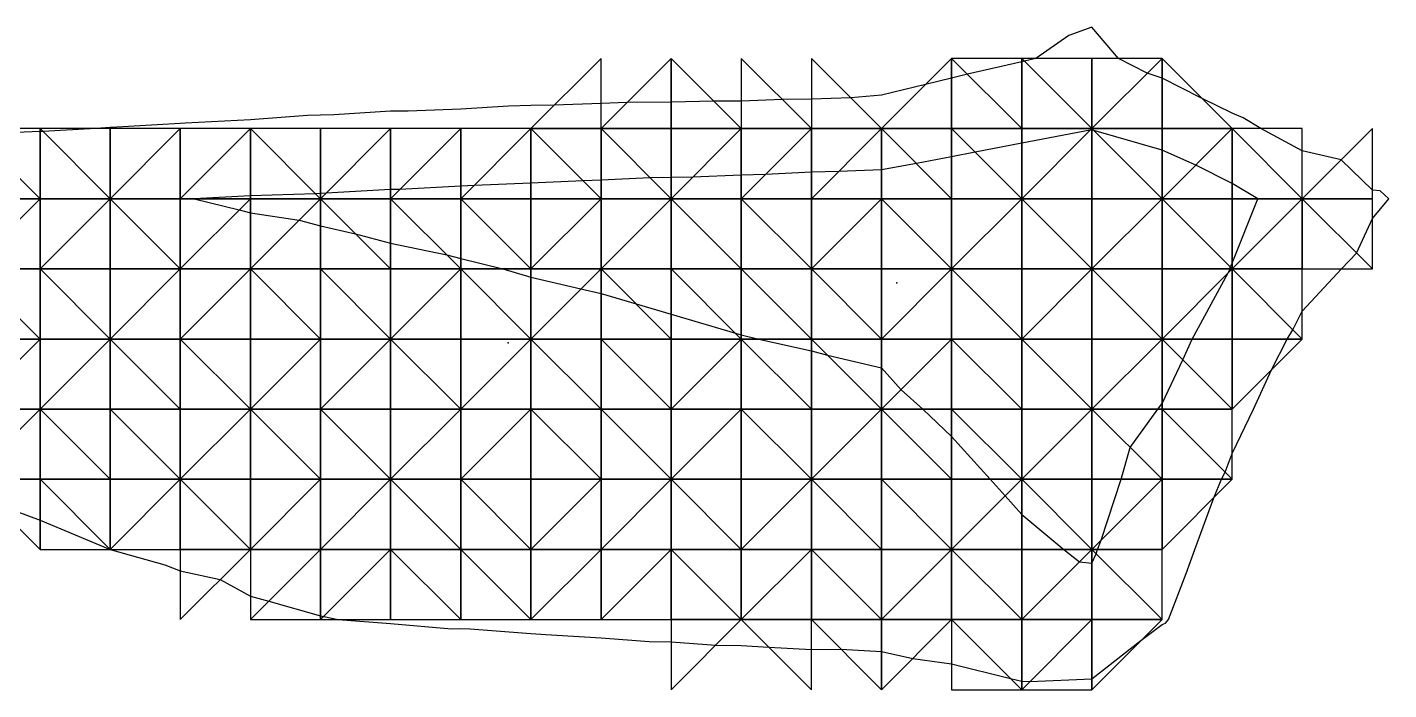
# Model space of a CAD drawing. Header units: metres. Extents: x 4732344 to 4732577, y 2266116 to 2266284.
# Drawn here: x 4732492.69 to 4732502.4, y 2266214.23 to 2266218.96 of the extents above; entities that cross this region are included whole.
import ezdxf

# ---------------------------------------------------------------- set-up
doc = ezdxf.new("R2010")
doc.units = ezdxf.units.M
doc.layers.add('TIN', color=5, linetype='Continuous')

msp = doc.modelspace()

# ---------------------------------------------------------------- linework, layer by layer
at = {"layer": 'lleno', "color": 3}
for points in [[(4732498.779, 2266214.5072, 1328.4905), (4732499.003, 2266214.459, 1328.501), (4732499.279, 2266214.4195, 1328.5171), (4732499.6996, 2266214.3144, 1328.5455), (4732499.779, 2266214.296, 1328.5507), (4732499.8378, 2266214.2938, 1328.5543), (4732500.279, 2266214.3137, 1328.5792), (4732500.629, 2266214.585, 1328.5897), (4732500.779, 2266214.7013, 1328.5942), (4732500.8032, 2266214.7108, 1328.5953), (4732500.8252, 2266214.735, 1328.5958), (4732500.9512, 2266215.0628, 1328.6152), (4732501.0138, 2266215.235, 1328.6252), (4732501.148, 2266215.604, 1328.6465), (4732501.2026, 2266215.735, 1328.6545), (4732501.2281, 2266215.7859, 1328.6577), (4732501.279, 2266215.9183, 1328.6618), (4732501.4322, 2266216.235, 1328.6729), (4732501.5584, 2266216.5144, 1328.6823), (4732501.6719, 2266216.735, 1328.6903), (4732501.7126, 2266216.8014, 1328.6929), (4732501.779, 2266216.9324, 1328.6976), (4732502.0595, 2266217.235, 1328.7135), (4732502.1665, 2266217.3475, 1328.7195), (4732502.279, 2266217.595, 1328.7278), (4732502.3957, 2266217.735, 1328.7357), (4732502.3355, 2266217.7915, 1328.729), (4732502.279, 2266217.7964, 1328.7265), (4732502.0558, 2266218.0118, 1328.7059), (4732501.779, 2266218.0757, 1328.6915), (4732501.4831, 2266218.235, 1328.671), (4732501.3565, 2266218.3125, 1328.6618), (4732501.279, 2266218.3449, 1328.6569), (4732501.0616, 2266218.4524, 1328.6424), (4732500.779, 2266218.5952, 1328.6234), (4732500.6742, 2266218.6302, 1328.6174), (4732500.4695, 2266218.735, 1328.6035), (4732500.279, 2266218.9572, 1328.5838), (4732500.1157, 2266218.8983, 1328.5806), (4732499.879, 2266218.735, 1328.5803), (4732499.7986, 2266218.7154, 1328.5782), (4732499.779, 2266218.7109, 1328.5777), (4732499.3917, 2266218.6223, 1328.5671), (4732499.279, 2266218.5948, 1328.564), (4732499.0935, 2266218.5495, 1328.559), (4732498.779, 2266218.4728, 1328.5508), (4732498.5599, 2266218.4541, 1328.5433), (4732498.279, 2266218.4443, 1328.5328), (4732498.0721, 2266218.4419, 1328.5248), (4732497.779, 2266218.4314, 1328.5138), (4732497.5826, 2266218.4314, 1328.5061), (4732497.279, 2266218.424, 1328.4946), (4732496.9642, 2266218.4202, 1328.4824), (4732496.779, 2266218.4136, 1328.4755), (4732496.4457, 2266218.4017, 1328.4631), (4732496.279, 2266218.3996, 1328.4566), (4732496.1183, 2266218.3957, 1328.4504), (4732495.779, 2266218.3742, 1328.4379), (4732495.404, 2266218.36, 1328.4238), (4732495.279, 2266218.3584, 1328.419), (4732494.8762, 2266218.3322, 1328.4047), (4732494.779, 2266218.3296, 1328.401), (4732494.6869, 2266218.3271, 1328.3975), (4732494.279, 2266218.2984, 1328.3831), (4732493.8163, 2266218.2723, 1328.3664), (4732493.779, 2266218.2707, 1328.365), (4732493.2866, 2266218.2426, 1328.3472), (4732493.279, 2266218.242, 1328.347), (4732493.179, 2266218.235, 1328.3434), (4732492.7994, 2266218.2146, 1328.3297), (4732492.779, 2266218.2137, 1328.329), (4732492.3198, 2266218.1942, 1328.3125)], [(4732498.9179, 2266216.3739, 1328.6481), (4732499.0731, 2266216.235, 1328.6491), (4732499.279, 2266216.0406, 1328.6537), (4732499.554, 2266215.735, 1328.6585), (4732499.6606, 2266215.6166, 1328.6604), (4732499.779, 2266215.485, 1328.6624), (4732500.079, 2266215.235, 1328.6707), (4732500.1908, 2266215.1468, 1328.674), (4732500.279, 2266215.1382, 1328.6788), (4732500.309, 2266215.205, 1328.683), (4732500.319, 2266215.235, 1328.6847), (4732500.3457, 2266215.3017, 1328.6887), (4732500.488, 2266215.735, 1328.7129), (4732500.5523, 2266215.9617, 1328.725), (4732500.749, 2266216.235, 1328.746), (4732500.779, 2266216.2755, 1328.7478), (4732500.9268, 2266216.5872, 1328.7586), (4732500.9942, 2266216.735, 1328.7636), (4732501.2512, 2266217.2072, 1328.7812), (4732501.2643, 2266217.235, 1328.7822), (4732501.2658, 2266217.2482, 1328.7825), (4732501.279, 2266217.2767, 1328.7834), (4732501.4623, 2266217.735, 1328.7978), (4732501.279, 2266217.8428, 1328.7846), (4732501.0193, 2266217.9753, 1328.7671), (4732500.779, 2266218.0808, 1328.7518), (4732500.2922, 2266218.2218, 1328.7249), (4732500.279, 2266218.2253, 1328.7242), (4732500.267, 2266218.223, 1328.7238), (4732499.779, 2266218.1321, 1328.7097), (4732499.447, 2266218.067, 1328.7002), (4732499.279, 2266218.034, 1328.6954), (4732499.029, 2266217.985, 1328.688), (4732498.779, 2266217.9417, 1328.6806), (4732498.474, 2266217.93, 1328.6693), (4732498.279, 2266217.9243, 1328.662), (4732497.9525, 2266217.9085, 1328.65), (4732497.779, 2266217.9033, 1328.6435), (4732497.4336, 2266217.8896, 1328.6307), (4732497.279, 2266217.8865, 1328.6247), (4732497.129, 2266217.885, 1328.6189), (4732496.779, 2266217.8666, 1328.6062), (4732496.6514, 2266217.8626, 1328.6014), (4732496.279, 2266217.8467, 1328.5877), (4732495.8734, 2266217.8294, 1328.5727), (4732495.779, 2266217.8245, 1328.5691), (4732495.3457, 2266217.8017, 1328.5534), (4732495.279, 2266217.7995, 1328.5509), (4732494.8188, 2266217.7748, 1328.5342), (4732494.779, 2266217.7726, 1328.5328), (4732494.7433, 2266217.7707, 1328.5315), (4732494.279, 2266217.7561, 1328.514), (4732493.879, 2266217.735, 1328.4995), (4732494.199, 2266217.655, 1328.5094), (4732494.279, 2266217.635, 1328.5118), (4732494.6268, 2266217.5828, 1328.5235), (4732494.779, 2266217.5406, 1328.528), (4732495.029, 2266217.485, 1328.5358), (4732495.279, 2266217.4192, 1328.5432), (4732495.679, 2266217.335, 1328.5559), (4732495.779, 2266217.31, 1328.5589), (4732496.079, 2266217.235, 1328.5679), (4732496.279, 2266217.1762, 1328.5737), (4732496.6361, 2266217.0921, 1328.5846), (4732496.779, 2266217.0585, 1328.589), (4732497.029, 2266216.985, 1328.5961), (4732497.279, 2266216.9115, 1328.6033), (4732497.7373, 2266216.7767, 1328.6164), (4732497.779, 2266216.7644, 1328.6176), (4732497.904, 2266216.735, 1328.6214), (4732498.279, 2266216.6517, 1328.6331), (4732498.3944, 2266216.6196, 1328.6365), (4732498.779, 2266216.5291, 1328.6483), (4732498.9179, 2266216.3739, 1328.6481)], [(4732492.4457, 2266215.5683, 1328.2641), (4732492.779, 2266215.4433, 1328.2725), (4732493.279, 2266215.235, 1328.2846), (4732493.6696, 2266215.1256, 1328.2959), (4732493.779, 2266215.0828, 1328.2987), (4732494.0647, 2266215.0207, 1328.3076), (4732494.279, 2266214.9017, 1328.3117), (4732494.4094, 2266214.8654, 1328.3155), (4732494.779, 2266214.7628, 1328.3263), (4732494.8017, 2266214.7577, 1328.327), (4732494.904, 2266214.735, 1328.3302), (4732495.279, 2266214.7082, 1328.346), (4732495.7134, 2266214.6694, 1328.3647), (4732495.779, 2266214.6705, 1328.3673), (4732495.8457, 2266214.6683, 1328.3696), (4732496.279, 2266214.635, 1328.3876), (4732496.3856, 2266214.6284, 1328.3921), (4732496.779, 2266214.6042, 1328.4084), (4732497.1219, 2266214.5779, 1328.4228), (4732497.279, 2266214.5756, 1328.4291), (4732497.5966, 2266214.5526, 1328.4424), (4732497.779, 2266214.5501, 1328.4496), (4732497.9747, 2266214.5393, 1328.4577), (4732498.279, 2266214.5227, 1328.4702), (4732498.4885, 2266214.5255, 1328.4784), (4732498.779, 2266214.5072, 1328.4905)]]:
    msp.add_polyline3d(points, dxfattribs=at)
at = {"layer": 'lleno_centroid', "color": 2}
for p in [(4732498.8893, 2266217.136, 1328.6748), (4732496.1175, 2266216.7068, 1328.4501)]:
    msp.add_point(p, dxfattribs=at)
at = {"layer": 'TIN', "color": 5}
for points in [[(4732496.279, 2266218.235, 0.127), (4732496.779, 2266218.235, 0.13), (4732496.779, 2266218.735, 0.046)], [(4732497.279, 2266218.735, 0.049), (4732496.779, 2266218.235, 0.13), (4732497.279, 2266218.235, 0.131)], [(4732497.279, 2266218.235, 0.131), (4732497.779, 2266218.235, 0.133), (4732497.279, 2266218.735, 0.049)], [(4732497.779, 2266218.735, 0.049), (4732497.779, 2266218.235, 0.133), (4732498.279, 2266218.235, 0.136)], [(4732498.779, 2266218.235, 0.139), (4732498.279, 2266218.735, 0.05), (4732498.279, 2266218.235, 0.136)], [(4732499.279, 2266218.235, 0.159), (4732499.279, 2266218.735, 0.077), (4732498.779, 2266218.235, 0.139)], [(4732499.279, 2266218.235, 0.159), (4732499.779, 2266218.235, 0.179), (4732499.279, 2266218.735, 0.077)], [(4732499.279, 2266218.735, 0.077), (4732499.779, 2266218.235, 0.179), (4732499.779, 2266218.735, 0.096)], [(4732500.279, 2266218.735, 0.116), (4732499.779, 2266218.735, 0.096), (4732500.279, 2266218.235, 0.198)], [(4732499.779, 2266218.735, 0.096), (4732499.779, 2266218.235, 0.179), (4732500.279, 2266218.235, 0.198)], [(4732500.279, 2266218.735, 0.116), (4732500.279, 2266218.235, 0.198), (4732500.779, 2266218.735, 0.074)], [(4732500.779, 2266218.735, 0.074), (4732500.279, 2266218.235, 0.198), (4732500.779, 2266218.235, 0.167)], [(4732500.779, 2266218.235, 0.167), (4732501.279, 2266218.235, 0.12), (4732500.779, 2266218.735, 0.074)], [(4732492.779, 2266217.735, 0.19), (4732492.779, 2266218.235, 0.096), (4732492.279, 2266218.235, 0.092)], [(4732492.279, 2266218.235, 0.092), (4732492.279, 2266217.735, 0.186), (4732492.779, 2266217.735, 0.19)], [(4732493.279, 2266218.235, 0.101), (4732492.779, 2266218.235, 0.096), (4732493.279, 2266217.735, 0.194)], [(4732492.779, 2266218.235, 0.096), (4732492.779, 2266217.735, 0.19), (4732493.279, 2266217.735, 0.194)], [(4732493.279, 2266217.735, 0.194), (4732493.779, 2266217.735, 0.199), (4732493.779, 2266218.235, 0.105)], [(4732493.779, 2266218.235, 0.105), (4732493.279, 2266218.235, 0.101), (4732493.279, 2266217.735, 0.194)], [(4732494.279, 2266218.235, 0.109), (4732493.779, 2266217.735, 0.199), (4732494.279, 2266217.735, 0.204)], [(4732493.779, 2266218.235, 0.105), (4732493.779, 2266217.735, 0.199), (4732494.279, 2266218.235, 0.109)], [(4732494.779, 2266217.735, 0.207), (4732494.279, 2266218.235, 0.109), (4732494.279, 2266217.735, 0.204)], [(4732494.779, 2266217.735, 0.207), (4732494.779, 2266218.235, 0.114), (4732494.279, 2266218.235, 0.109)], [(4732494.779, 2266217.735, 0.207), (4732495.279, 2266217.735, 0.212), (4732495.279, 2266218.235, 0.119)], [(4732495.279, 2266218.235, 0.119), (4732494.779, 2266218.235, 0.114), (4732494.779, 2266217.735, 0.207)], [(4732495.779, 2266218.235, 0.122), (4732495.279, 2266217.735, 0.212), (4732495.779, 2266217.735, 0.217)], [(4732495.279, 2266218.235, 0.119), (4732495.279, 2266217.735, 0.212), (4732495.779, 2266218.235, 0.122)], [(4732496.279, 2266218.235, 0.127), (4732495.779, 2266218.235, 0.122), (4732495.779, 2266217.735, 0.217)], [(4732495.779, 2266217.735, 0.217), (4732496.279, 2266217.735, 0.221), (4732496.279, 2266218.235, 0.127)], [(4732496.779, 2266217.735, 0.225), (4732496.779, 2266218.235, 0.13), (4732496.279, 2266218.235, 0.127)], [(4732496.279, 2266218.235, 0.127), (4732496.279, 2266217.735, 0.221), (4732496.779, 2266217.735, 0.225)], [(4732497.279, 2266218.235, 0.131), (4732496.779, 2266218.235, 0.13), (4732497.279, 2266217.735, 0.23)], [(4732497.279, 2266217.735, 0.23), (4732496.779, 2266218.235, 0.13), (4732496.779, 2266217.735, 0.225)], [(4732497.279, 2266217.735, 0.23), (4732497.779, 2266217.735, 0.234), (4732497.779, 2266218.235, 0.133)], [(4732497.279, 2266217.735, 0.23), (4732497.779, 2266218.235, 0.133), (4732497.279, 2266218.235, 0.131)], [(4732497.779, 2266217.735, 0.234), (4732498.279, 2266217.735, 0.239), (4732498.279, 2266218.235, 0.136)], [(4732498.279, 2266218.235, 0.136), (4732497.779, 2266218.235, 0.133), (4732497.779, 2266217.735, 0.234)], [(4732498.279, 2266217.735, 0.239), (4732498.779, 2266218.235, 0.139), (4732498.279, 2266218.235, 0.136)], [(4732498.779, 2266217.735, 0.243), (4732498.779, 2266218.235, 0.139), (4732498.279, 2266217.735, 0.239)], [(4732499.279, 2266217.735, 0.261), (4732499.279, 2266218.235, 0.159), (4732498.779, 2266218.235, 0.139)], [(4732498.779, 2266218.235, 0.139), (4732498.779, 2266217.735, 0.243), (4732499.279, 2266217.735, 0.261)], [(4732499.779, 2266217.735, 0.281), (4732499.779, 2266218.235, 0.179), (4732499.279, 2266218.235, 0.159)], [(4732499.779, 2266217.735, 0.281), (4732499.279, 2266218.235, 0.159), (4732499.279, 2266217.735, 0.261)], [(4732499.779, 2266217.735, 0.281), (4732500.279, 2266218.235, 0.198), (4732499.779, 2266218.235, 0.179)], [(4732500.279, 2266217.735, 0.301), (4732500.279, 2266218.235, 0.198), (4732499.779, 2266217.735, 0.281)], [(4732500.279, 2266218.235, 0.198), (4732500.779, 2266217.735, 0.274), (4732500.779, 2266218.235, 0.167)], [(4732500.279, 2266217.735, 0.301), (4732500.779, 2266217.735, 0.274), (4732500.279, 2266218.235, 0.198)], [(4732501.279, 2266217.735, 0.222), (4732501.279, 2266218.235, 0.12), (4732500.779, 2266217.735, 0.274)], [(4732500.779, 2266217.735, 0.274), (4732501.279, 2266218.235, 0.12), (4732500.779, 2266218.235, 0.167)], [(4732501.279, 2266218.235, 0.12), (4732501.779, 2266217.735, 0.162), (4732501.779, 2266218.235, 0.071)], [(4732501.279, 2266217.735, 0.222), (4732501.779, 2266217.735, 0.162), (4732501.279, 2266218.235, 0.12)], [(4732502.279, 2266217.735, 0.107), (4732502.279, 2266218.235, 0.05), (4732501.779, 2266217.735, 0.162)], [(4732492.779, 2266217.735, 0.19), (4732492.279, 2266217.735, 0.186), (4732492.279, 2266217.235, 0.165)], [(4732492.279, 2266217.235, 0.165), (4732492.779, 2266217.235, 0.17), (4732492.779, 2266217.735, 0.19)], [(4732493.279, 2266217.735, 0.194), (4732492.779, 2266217.735, 0.19), (4732492.779, 2266217.235, 0.17)], [(4732493.279, 2266217.735, 0.194), (4732492.779, 2266217.235, 0.17), (4732493.279, 2266217.235, 0.175)], [(4732493.279, 2266217.735, 0.194), (4732493.779, 2266217.235, 0.179), (4732493.779, 2266217.735, 0.199)], [(4732493.279, 2266217.235, 0.175), (4732493.779, 2266217.235, 0.179), (4732493.279, 2266217.735, 0.194)], [(4732494.279, 2266217.735, 0.204), (4732493.779, 2266217.735, 0.199), (4732493.779, 2266217.235, 0.179)], [(4732493.779, 2266217.235, 0.179), (4732494.279, 2266217.235, 0.184), (4732494.279, 2266217.735, 0.204)], [(4732494.279, 2266217.735, 0.204), (4732494.279, 2266217.235, 0.184), (4732494.779, 2266217.735, 0.207)], [(4732494.779, 2266217.735, 0.207), (4732494.279, 2266217.235, 0.184), (4732494.779, 2266217.235, 0.189)], [(4732495.279, 2266217.235, 0.193), (4732495.279, 2266217.735, 0.212), (4732494.779, 2266217.735, 0.207)], [(4732494.779, 2266217.235, 0.189), (4732495.279, 2266217.235, 0.193), (4732494.779, 2266217.735, 0.207)], [(4732495.279, 2266217.735, 0.212), (4732495.279, 2266217.235, 0.193), (4732495.779, 2266217.235, 0.197)], [(4732495.279, 2266217.735, 0.212), (4732495.779, 2266217.235, 0.197), (4732495.779, 2266217.735, 0.217)], [(4732495.779, 2266217.735, 0.217), (4732495.779, 2266217.235, 0.197), (4732496.279, 2266217.235, 0.202)], [(4732496.279, 2266217.235, 0.202), (4732496.279, 2266217.735, 0.221), (4732495.779, 2266217.735, 0.217)], [(4732496.779, 2266217.735, 0.225), (4732496.279, 2266217.735, 0.221), (4732496.279, 2266217.235, 0.202)], [(4732496.279, 2266217.235, 0.202), (4732496.779, 2266217.235, 0.206), (4732496.779, 2266217.735, 0.225)], [(4732496.779, 2266217.235, 0.206), (4732497.279, 2266217.735, 0.23), (4732496.779, 2266217.735, 0.225)], [(4732497.279, 2266217.235, 0.211), (4732497.279, 2266217.735, 0.23), (4732496.779, 2266217.235, 0.206)], [(4732497.779, 2266217.235, 0.216), (4732497.779, 2266217.735, 0.234), (4732497.279, 2266217.735, 0.23)], [(4732497.279, 2266217.735, 0.23), (4732497.279, 2266217.235, 0.211), (4732497.779, 2266217.235, 0.216)], [(4732497.779, 2266217.735, 0.234), (4732498.279, 2266217.235, 0.22), (4732498.279, 2266217.735, 0.239)], [(4732497.779, 2266217.735, 0.234), (4732497.779, 2266217.235, 0.216), (4732498.279, 2266217.235, 0.22)], [(4732498.779, 2266217.235, 0.225), (4732498.779, 2266217.735, 0.243), (4732498.279, 2266217.235, 0.22)], [(4732498.779, 2266217.735, 0.243), (4732498.279, 2266217.735, 0.239), (4732498.279, 2266217.235, 0.22)], [(4732499.279, 2266217.735, 0.261), (4732498.779, 2266217.735, 0.243), (4732499.279, 2266217.235, 0.244)], [(4732499.279, 2266217.235, 0.244), (4732498.779, 2266217.735, 0.243), (4732498.779, 2266217.235, 0.225)], [(4732499.279, 2266217.235, 0.244), (4732499.779, 2266217.735, 0.281), (4732499.279, 2266217.735, 0.261)], [(4732499.779, 2266217.235, 0.263), (4732499.779, 2266217.735, 0.281), (4732499.279, 2266217.235, 0.244)], [(4732500.279, 2266217.235, 0.283), (4732499.779, 2266217.735, 0.281), (4732499.779, 2266217.235, 0.263)], [(4732500.279, 2266217.735, 0.301), (4732499.779, 2266217.735, 0.281), (4732500.279, 2266217.235, 0.283)], [(4732500.279, 2266217.235, 0.283), (4732500.779, 2266217.735, 0.274), (4732500.279, 2266217.735, 0.301)], [(4732500.779, 2266217.235, 0.266), (4732500.779, 2266217.735, 0.274), (4732500.279, 2266217.235, 0.283)], [(4732501.279, 2266217.235, 0.198), (4732500.779, 2266217.735, 0.274), (4732500.779, 2266217.235, 0.266)], [(4732501.279, 2266217.735, 0.222), (4732500.779, 2266217.735, 0.274), (4732501.279, 2266217.235, 0.198)], [(4732501.279, 2266217.235, 0.198), (4732501.779, 2266217.735, 0.162), (4732501.279, 2266217.735, 0.222)], [(4732501.779, 2266217.235, 0.123), (4732501.779, 2266217.735, 0.162), (4732501.279, 2266217.235, 0.198)], [(4732502.279, 2266217.735, 0.107), (4732501.779, 2266217.735, 0.162), (4732502.279, 2266217.235, 0.082)], [(4732502.279, 2266217.235, 0.082), (4732501.779, 2266217.735, 0.162), (4732501.779, 2266217.235, 0.123)], [(4732492.779, 2266216.735, 0.152), (4732492.279, 2266217.235, 0.165), (4732492.279, 2266216.735, 0.147)], [(4732492.779, 2266216.735, 0.152), (4732492.779, 2266217.235, 0.17), (4732492.279, 2266217.235, 0.165)], [(4732492.779, 2266217.235, 0.17), (4732492.779, 2266216.735, 0.152), (4732493.279, 2266216.735, 0.156)], [(4732493.279, 2266217.235, 0.175), (4732492.779, 2266217.235, 0.17), (4732493.279, 2266216.735, 0.156)], [(4732493.279, 2266216.735, 0.156), (4732493.779, 2266216.735, 0.161), (4732493.779, 2266217.235, 0.179)], [(4732493.279, 2266216.735, 0.156), (4732493.779, 2266217.235, 0.179), (4732493.279, 2266217.235, 0.175)], [(4732494.279, 2266217.235, 0.184), (4732493.779, 2266217.235, 0.179), (4732493.779, 2266216.735, 0.161)], [(4732493.779, 2266216.735, 0.161), (4732494.279, 2266216.735, 0.166), (4732494.279, 2266217.235, 0.184)], [(4732494.279, 2266217.235, 0.184), (4732494.279, 2266216.735, 0.166), (4732494.779, 2266216.735, 0.171)], [(4732494.779, 2266217.235, 0.189), (4732494.279, 2266217.235, 0.184), (4732494.779, 2266216.735, 0.171)], [(4732494.779, 2266217.235, 0.189), (4732494.779, 2266216.735, 0.171), (4732495.279, 2266216.735, 0.175)], [(4732495.279, 2266216.735, 0.175), (4732495.279, 2266217.235, 0.193), (4732494.779, 2266217.235, 0.189)], [(4732495.279, 2266216.735, 0.175), (4732495.779, 2266216.735, 0.18), (4732495.779, 2266217.235, 0.197)], [(4732495.779, 2266217.235, 0.197), (4732495.279, 2266217.235, 0.193), (4732495.279, 2266216.735, 0.175)], [(4732495.779, 2266217.235, 0.197), (4732495.779, 2266216.735, 0.18), (4732496.279, 2266216.735, 0.185)], [(4732496.279, 2266216.735, 0.185), (4732496.279, 2266217.235, 0.202), (4732495.779, 2266217.235, 0.197)], [(4732496.779, 2266216.735, 0.189), (4732496.779, 2266217.235, 0.206), (4732496.279, 2266216.735, 0.185)], [(4732496.779, 2266217.235, 0.206), (4732496.279, 2266217.235, 0.202), (4732496.279, 2266216.735, 0.185)], [(4732497.279, 2266216.735, 0.194), (4732497.279, 2266217.235, 0.211), (4732496.779, 2266217.235, 0.206)], [(4732496.779, 2266217.235, 0.206), (4732496.779, 2266216.735, 0.189), (4732497.279, 2266216.735, 0.194)], [(4732497.279, 2266216.735, 0.194), (4732497.779, 2266216.735, 0.199), (4732497.279, 2266217.235, 0.211)], [(4732497.779, 2266216.735, 0.199), (4732497.779, 2266217.235, 0.216), (4732497.279, 2266217.235, 0.211)], [(4732497.779, 2266217.235, 0.216), (4732497.779, 2266216.735, 0.199), (4732498.279, 2266216.735, 0.203)], [(4732498.279, 2266216.735, 0.203), (4732498.279, 2266217.235, 0.22), (4732497.779, 2266217.235, 0.216)], [(4732498.279, 2266217.235, 0.22), (4732498.779, 2266216.735, 0.207), (4732498.779, 2266217.235, 0.225)], [(4732498.279, 2266217.235, 0.22), (4732498.279, 2266216.735, 0.203), (4732498.779, 2266216.735, 0.207)], [(4732498.779, 2266217.235, 0.225), (4732498.779, 2266216.735, 0.207), (4732499.279, 2266217.235, 0.244)], [(4732498.779, 2266216.735, 0.207), (4732499.279, 2266216.735, 0.226), (4732499.279, 2266217.235, 0.244)], [(4732499.279, 2266217.235, 0.244), (4732499.279, 2266216.735, 0.226), (4732499.779, 2266216.735, 0.245)], [(4732499.779, 2266216.735, 0.245), (4732499.779, 2266217.235, 0.263), (4732499.279, 2266217.235, 0.244)], [(4732500.279, 2266217.235, 0.283), (4732499.779, 2266217.235, 0.263), (4732499.779, 2266216.735, 0.245)], [(4732500.279, 2266217.235, 0.283), (4732499.779, 2266216.735, 0.245), (4732500.279, 2266216.735, 0.265)], [(4732500.279, 2266216.735, 0.265), (4732500.779, 2266216.735, 0.234), (4732500.279, 2266217.235, 0.283)], [(4732500.779, 2266216.735, 0.234), (4732500.779, 2266217.235, 0.266), (4732500.279, 2266217.235, 0.283)], [(4732500.779, 2266216.735, 0.234), (4732501.279, 2266216.735, 0.155), (4732501.279, 2266217.235, 0.198)], [(4732501.279, 2266217.235, 0.198), (4732500.779, 2266217.235, 0.266), (4732500.779, 2266216.735, 0.234)], [(4732501.279, 2266216.735, 0.155), (4732501.779, 2266216.735, 0.085), (4732501.279, 2266217.235, 0.198)], [(4732501.279, 2266217.235, 0.198), (4732501.779, 2266216.735, 0.085), (4732501.779, 2266217.235, 0.123)], [(4732492.279, 2266216.735, 0.147), (4732492.279, 2266216.235, 0.129), (4732492.779, 2266216.735, 0.152)], [(4732492.779, 2266216.735, 0.152), (4732492.279, 2266216.235, 0.129), (4732492.779, 2266216.235, 0.134)], [(4732493.279, 2266216.735, 0.156), (4732492.779, 2266216.235, 0.134), (4732493.279, 2266216.235, 0.138)], [(4732493.279, 2266216.735, 0.156), (4732492.779, 2266216.735, 0.152), (4732492.779, 2266216.235, 0.134)], [(4732493.279, 2266216.735, 0.156), (4732493.279, 2266216.235, 0.138), (4732493.779, 2266216.235, 0.143)], [(4732493.779, 2266216.235, 0.143), (4732493.779, 2266216.735, 0.161), (4732493.279, 2266216.735, 0.156)], [(4732494.279, 2266216.735, 0.166), (4732493.779, 2266216.735, 0.161), (4732494.279, 2266216.235, 0.148)], [(4732494.279, 2266216.235, 0.148), (4732493.779, 2266216.735, 0.161), (4732493.779, 2266216.235, 0.143)], [(4732494.779, 2266216.235, 0.152), (4732494.779, 2266216.735, 0.171), (4732494.279, 2266216.235, 0.148)], [(4732494.279, 2266216.235, 0.148), (4732494.779, 2266216.735, 0.171), (4732494.279, 2266216.735, 0.166)], [(4732495.279, 2266216.735, 0.175), (4732494.779, 2266216.735, 0.171), (4732494.779, 2266216.235, 0.152)], [(4732494.779, 2266216.235, 0.152), (4732495.279, 2266216.235, 0.157), (4732495.279, 2266216.735, 0.175)], [(4732495.779, 2266216.235, 0.162), (4732495.779, 2266216.735, 0.18), (4732495.279, 2266216.735, 0.175)], [(4732495.279, 2266216.735, 0.175), (4732495.279, 2266216.235, 0.157), (4732495.779, 2266216.235, 0.162)], [(4732496.279, 2266216.735, 0.185), (4732495.779, 2266216.735, 0.18), (4732495.779, 2266216.235, 0.162)], [(4732495.779, 2266216.235, 0.162), (4732496.279, 2266216.235, 0.166), (4732496.279, 2266216.735, 0.185)], [(4732496.279, 2266216.735, 0.185), (4732496.279, 2266216.235, 0.166), (4732496.779, 2266216.235, 0.171)], [(4732496.779, 2266216.235, 0.171), (4732496.779, 2266216.735, 0.189), (4732496.279, 2266216.735, 0.185)], [(4732496.779, 2266216.235, 0.171), (4732497.279, 2266216.235, 0.176), (4732496.779, 2266216.735, 0.189)], [(4732496.779, 2266216.735, 0.189), (4732497.279, 2266216.235, 0.176), (4732497.279, 2266216.735, 0.194)], [(4732497.279, 2266216.735, 0.194), (4732497.279, 2266216.235, 0.176), (4732497.779, 2266216.735, 0.199)], [(4732497.779, 2266216.735, 0.199), (4732497.279, 2266216.235, 0.176), (4732497.779, 2266216.235, 0.18)], [(4732497.779, 2266216.235, 0.18), (4732498.279, 2266216.235, 0.185), (4732497.779, 2266216.735, 0.199)], [(4732498.279, 2266216.235, 0.185), (4732498.279, 2266216.735, 0.203), (4732497.779, 2266216.735, 0.199)], [(4732498.279, 2266216.735, 0.203), (4732498.779, 2266216.235, 0.19), (4732498.779, 2266216.735, 0.207)], [(4732498.279, 2266216.735, 0.203), (4732498.279, 2266216.235, 0.185), (4732498.779, 2266216.235, 0.19)], [(4732498.779, 2266216.735, 0.207), (4732498.779, 2266216.235, 0.19), (4732499.279, 2266216.735, 0.226)], [(4732499.279, 2266216.735, 0.226), (4732498.779, 2266216.235, 0.19), (4732499.279, 2266216.235, 0.207)], [(4732499.779, 2266216.235, 0.227), (4732499.279, 2266216.735, 0.226), (4732499.279, 2266216.235, 0.207)], [(4732499.779, 2266216.735, 0.245), (4732499.279, 2266216.735, 0.226), (4732499.779, 2266216.235, 0.227)], [(4732499.779, 2266216.735, 0.245), (4732499.779, 2266216.235, 0.227), (4732500.279, 2266216.235, 0.247)], [(4732500.279, 2266216.735, 0.265), (4732499.779, 2266216.735, 0.245), (4732500.279, 2266216.235, 0.247)], [(4732500.279, 2266216.235, 0.247), (4732500.779, 2266216.735, 0.234), (4732500.279, 2266216.735, 0.265)], [(4732500.279, 2266216.235, 0.247), (4732500.779, 2266216.235, 0.197), (4732500.779, 2266216.735, 0.234)], [(4732500.779, 2266216.735, 0.234), (4732500.779, 2266216.235, 0.197), (4732501.279, 2266216.235, 0.119)], [(4732501.279, 2266216.235, 0.119), (4732501.279, 2266216.735, 0.155), (4732500.779, 2266216.735, 0.234)], [(4732501.279, 2266216.235, 0.119), (4732501.779, 2266216.735, 0.085), (4732501.279, 2266216.735, 0.155)], [(4732492.779, 2266215.735, 0.114), (4732492.779, 2266216.235, 0.134), (4732492.279, 2266215.735, 0.105)], [(4732492.779, 2266216.235, 0.134), (4732492.279, 2266216.235, 0.129), (4732492.279, 2266215.735, 0.105)], [(4732493.279, 2266215.735, 0.121), (4732493.279, 2266216.235, 0.138), (4732492.779, 2266216.235, 0.134)], [(4732492.779, 2266215.735, 0.114), (4732493.279, 2266215.735, 0.121), (4732492.779, 2266216.235, 0.134)], [(4732493.779, 2266215.735, 0.126), (4732493.279, 2266216.235, 0.138), (4732493.279, 2266215.735, 0.121)], [(4732493.779, 2266216.235, 0.143), (4732493.279, 2266216.235, 0.138), (4732493.779, 2266215.735, 0.126)], [(4732493.779, 2266216.235, 0.143), (4732493.779, 2266215.735, 0.126), (4732494.279, 2266216.235, 0.148)], [(4732494.279, 2266216.235, 0.148), (4732493.779, 2266215.735, 0.126), (4732494.279, 2266215.735, 0.13)], [(4732494.779, 2266216.235, 0.152), (4732494.279, 2266216.235, 0.148), (4732494.779, 2266215.735, 0.134)], [(4732494.779, 2266215.735, 0.134), (4732494.279, 2266216.235, 0.148), (4732494.279, 2266215.735, 0.13)], [(4732495.279, 2266215.735, 0.139), (4732495.279, 2266216.235, 0.157), (4732494.779, 2266216.235, 0.152)], [(4732494.779, 2266216.235, 0.152), (4732494.779, 2266215.735, 0.134), (4732495.279, 2266215.735, 0.139)], [(4732495.279, 2266215.735, 0.139), (4732495.779, 2266215.735, 0.143), (4732495.779, 2266216.235, 0.162)], [(4732495.779, 2266216.235, 0.162), (4732495.279, 2266216.235, 0.157), (4732495.279, 2266215.735, 0.139)], [(4732496.279, 2266215.735, 0.148), (4732496.279, 2266216.235, 0.166), (4732495.779, 2266215.735, 0.143)], [(4732495.779, 2266215.735, 0.143), (4732496.279, 2266216.235, 0.166), (4732495.779, 2266216.235, 0.162)], [(4732496.779, 2266216.235, 0.171), (4732496.279, 2266216.235, 0.166), (4732496.779, 2266215.735, 0.153)], [(4732496.779, 2266215.735, 0.153), (4732496.279, 2266216.235, 0.166), (4732496.279, 2266215.735, 0.148)], [(4732496.779, 2266216.235, 0.171), (4732496.779, 2266215.735, 0.153), (4732497.279, 2266215.735, 0.157)], [(4732497.279, 2266215.735, 0.157), (4732497.279, 2266216.235, 0.176), (4732496.779, 2266216.235, 0.171)], [(4732497.279, 2266215.735, 0.157), (4732497.779, 2266215.735, 0.162), (4732497.779, 2266216.235, 0.18)], [(4732497.779, 2266216.235, 0.18), (4732497.279, 2266216.235, 0.176), (4732497.279, 2266215.735, 0.157)], [(4732498.279, 2266215.735, 0.167), (4732498.279, 2266216.235, 0.185), (4732497.779, 2266216.235, 0.18)], [(4732497.779, 2266216.235, 0.18), (4732497.779, 2266215.735, 0.162), (4732498.279, 2266215.735, 0.167)], [(4732498.779, 2266215.735, 0.171), (4732498.779, 2266216.235, 0.19), (4732498.279, 2266215.735, 0.167)], [(4732498.779, 2266216.235, 0.19), (4732498.279, 2266216.235, 0.185), (4732498.279, 2266215.735, 0.167)], [(4732499.279, 2266216.235, 0.207), (4732498.779, 2266216.235, 0.19), (4732499.279, 2266215.735, 0.189)], [(4732499.279, 2266215.735, 0.189), (4732498.779, 2266216.235, 0.19), (4732498.779, 2266215.735, 0.171)], [(4732499.779, 2266215.735, 0.209), (4732499.779, 2266216.235, 0.227), (4732499.279, 2266216.235, 0.207)], [(4732499.279, 2266216.235, 0.207), (4732499.279, 2266215.735, 0.189), (4732499.779, 2266215.735, 0.209)], [(4732500.279, 2266215.735, 0.228), (4732500.279, 2266216.235, 0.247), (4732499.779, 2266215.735, 0.209)], [(4732499.779, 2266215.735, 0.209), (4732500.279, 2266216.235, 0.247), (4732499.779, 2266216.235, 0.227)], [(4732500.279, 2266215.735, 0.228), (4732500.779, 2266215.735, 0.161), (4732500.279, 2266216.235, 0.247)], [(4732500.279, 2266216.235, 0.247), (4732500.779, 2266215.735, 0.161), (4732500.779, 2266216.235, 0.197)], [(4732500.779, 2266216.235, 0.197), (4732500.779, 2266215.735, 0.161), (4732501.279, 2266215.735, 0.089)], [(4732501.279, 2266215.735, 0.089), (4732501.279, 2266216.235, 0.119), (4732500.779, 2266216.235, 0.197)], [(4732492.279, 2266215.735, 0.105), (4732492.779, 2266215.235, 0.09), (4732492.779, 2266215.735, 0.114)], [(4732493.279, 2266215.235, 0.1), (4732493.279, 2266215.735, 0.121), (4732492.779, 2266215.735, 0.114)], [(4732492.779, 2266215.735, 0.114), (4732492.779, 2266215.235, 0.09), (4732493.279, 2266215.235, 0.1)], [(4732493.279, 2266215.235, 0.1), (4732493.779, 2266215.735, 0.126), (4732493.279, 2266215.735, 0.121)], [(4732493.279, 2266215.235, 0.1), (4732493.779, 2266215.235, 0.107), (4732493.779, 2266215.735, 0.126)], [(4732494.279, 2266215.735, 0.13), (4732493.779, 2266215.735, 0.126), (4732494.279, 2266215.235, 0.112)], [(4732493.779, 2266215.735, 0.126), (4732493.779, 2266215.235, 0.107), (4732494.279, 2266215.235, 0.112)], [(4732494.279, 2266215.735, 0.13), (4732494.279, 2266215.235, 0.112), (4732494.779, 2266215.735, 0.134)], [(4732494.279, 2266215.235, 0.112), (4732494.779, 2266215.235, 0.117), (4732494.779, 2266215.735, 0.134)], [(4732495.279, 2266215.735, 0.139), (4732494.779, 2266215.735, 0.134), (4732494.779, 2266215.235, 0.117)], [(4732494.779, 2266215.235, 0.117), (4732495.279, 2266215.235, 0.121), (4732495.279, 2266215.735, 0.139)], [(4732495.779, 2266215.235, 0.126), (4732495.779, 2266215.735, 0.143), (4732495.279, 2266215.735, 0.139)], [(4732495.279, 2266215.735, 0.139), (4732495.279, 2266215.235, 0.121), (4732495.779, 2266215.235, 0.126)], [(4732496.279, 2266215.235, 0.131), (4732496.279, 2266215.735, 0.148), (4732495.779, 2266215.735, 0.143)], [(4732495.779, 2266215.735, 0.143), (4732495.779, 2266215.235, 0.126), (4732496.279, 2266215.235, 0.131)], [(4732496.279, 2266215.235, 0.131), (4732496.779, 2266215.235, 0.136), (4732496.779, 2266215.735, 0.153)], [(4732496.779, 2266215.735, 0.153), (4732496.279, 2266215.735, 0.148), (4732496.279, 2266215.235, 0.131)], [(4732496.779, 2266215.235, 0.136), (4732497.279, 2266215.235, 0.14), (4732497.279, 2266215.735, 0.157)], [(4732497.279, 2266215.735, 0.157), (4732496.779, 2266215.735, 0.153), (4732496.779, 2266215.235, 0.136)], [(4732497.279, 2266215.735, 0.157), (4732497.279, 2266215.235, 0.14), (4732497.779, 2266215.235, 0.144)], [(4732497.779, 2266215.235, 0.144), (4732497.779, 2266215.735, 0.162), (4732497.279, 2266215.735, 0.157)], [(4732497.779, 2266215.235, 0.144), (4732498.279, 2266215.235, 0.149), (4732498.279, 2266215.735, 0.167)], [(4732498.279, 2266215.735, 0.167), (4732497.779, 2266215.735, 0.162), (4732497.779, 2266215.235, 0.144)], [(4732498.279, 2266215.735, 0.167), (4732498.279, 2266215.235, 0.149), (4732498.779, 2266215.235, 0.153)], [(4732498.279, 2266215.735, 0.167), (4732498.779, 2266215.235, 0.153), (4732498.779, 2266215.735, 0.171)], [(4732499.279, 2266215.235, 0.171), (4732499.279, 2266215.735, 0.189), (4732498.779, 2266215.735, 0.171)], [(4732498.779, 2266215.735, 0.171), (4732498.779, 2266215.235, 0.153), (4732499.279, 2266215.235, 0.171)], [(4732499.779, 2266215.735, 0.209), (4732499.279, 2266215.235, 0.171), (4732499.779, 2266215.235, 0.191)], [(4732499.279, 2266215.735, 0.189), (4732499.279, 2266215.235, 0.171), (4732499.779, 2266215.735, 0.209)], [(4732500.279, 2266215.735, 0.228), (4732499.779, 2266215.735, 0.209), (4732500.279, 2266215.235, 0.206)], [(4732500.279, 2266215.235, 0.206), (4732499.779, 2266215.735, 0.209), (4732499.779, 2266215.235, 0.191)], [(4732500.279, 2266215.235, 0.206), (4732500.779, 2266215.735, 0.161), (4732500.279, 2266215.735, 0.228)], [(4732500.279, 2266215.235, 0.206), (4732500.779, 2266215.235, 0.131), (4732500.779, 2266215.735, 0.161)], [(4732500.779, 2266215.735, 0.161), (4732500.779, 2266215.235, 0.131), (4732501.279, 2266215.735, 0.089)], [(4732494.279, 2266215.235, 0.112), (4732493.779, 2266215.235, 0.107), (4732493.779, 2266214.735, 0.084)], [(4732494.279, 2266214.735, 0.094), (4732494.779, 2266214.735, 0.099), (4732494.779, 2266215.235, 0.117)], [(4732494.779, 2266215.235, 0.117), (4732494.279, 2266215.235, 0.112), (4732494.279, 2266214.735, 0.094)], [(4732495.279, 2266215.235, 0.121), (4732494.779, 2266214.735, 0.099), (4732495.279, 2266214.735, 0.103)], [(4732495.279, 2266215.235, 0.121), (4732494.779, 2266215.235, 0.117), (4732494.779, 2266214.735, 0.099)], [(4732495.279, 2266214.735, 0.103), (4732495.779, 2266214.735, 0.108), (4732495.279, 2266215.235, 0.121)], [(4732495.779, 2266214.735, 0.108), (4732495.779, 2266215.235, 0.126), (4732495.279, 2266215.235, 0.121)], [(4732495.779, 2266215.235, 0.126), (4732496.279, 2266214.735, 0.113), (4732496.279, 2266215.235, 0.131)], [(4732495.779, 2266215.235, 0.126), (4732495.779, 2266214.735, 0.108), (4732496.279, 2266214.735, 0.113)], [(4732496.779, 2266215.235, 0.136), (4732496.279, 2266214.735, 0.113), (4732496.779, 2266214.735, 0.117)], [(4732496.279, 2266215.235, 0.131), (4732496.279, 2266214.735, 0.113), (4732496.779, 2266215.235, 0.136)], [(4732497.279, 2266215.235, 0.14), (4732496.779, 2266215.235, 0.136), (4732496.779, 2266214.735, 0.117)], [(4732496.779, 2266214.735, 0.117), (4732497.279, 2266214.735, 0.122), (4732497.279, 2266215.235, 0.14)], [(4732497.279, 2266214.735, 0.122), (4732497.779, 2266214.735, 0.127), (4732497.279, 2266215.235, 0.14)], [(4732497.279, 2266215.235, 0.14), (4732497.779, 2266214.735, 0.127), (4732497.779, 2266215.235, 0.144)], [(4732498.279, 2266215.235, 0.149), (4732497.779, 2266214.735, 0.127), (4732498.279, 2266214.735, 0.131)], [(4732497.779, 2266215.235, 0.144), (4732497.779, 2266214.735, 0.127), (4732498.279, 2266215.235, 0.149)], [(4732498.279, 2266215.235, 0.149), (4732498.279, 2266214.735, 0.131), (4732498.779, 2266214.735, 0.136)], [(4732498.779, 2266214.735, 0.136), (4732498.779, 2266215.235, 0.153), (4732498.279, 2266215.235, 0.149)], [(4732499.279, 2266215.235, 0.171), (4732498.779, 2266215.235, 0.153), (4732498.779, 2266214.735, 0.136)], [(4732498.779, 2266214.735, 0.136), (4732499.279, 2266214.735, 0.153), (4732499.279, 2266215.235, 0.171)], [(4732499.279, 2266215.235, 0.171), (4732499.279, 2266214.735, 0.153), (4732499.779, 2266214.735, 0.172)], [(4732499.779, 2266214.735, 0.172), (4732499.779, 2266215.235, 0.191), (4732499.279, 2266215.235, 0.171)], [(4732500.279, 2266215.235, 0.206), (4732499.779, 2266215.235, 0.191), (4732499.779, 2266214.735, 0.172)], [(4732499.779, 2266214.735, 0.172), (4732500.279, 2266214.735, 0.175), (4732500.279, 2266215.235, 0.206)], [(4732500.279, 2266214.735, 0.175), (4732500.779, 2266214.735, 0.106), (4732500.279, 2266215.235, 0.206)], [(4732500.779, 2266214.735, 0.106), (4732500.779, 2266215.235, 0.131), (4732500.279, 2266215.235, 0.206)], [(4732497.279, 2266214.235, 0.053), (4732497.779, 2266214.735, 0.127), (4732497.279, 2266214.735, 0.122)], [(4732498.279, 2266214.235, 0.058), (4732498.279, 2266214.735, 0.131), (4732497.779, 2266214.735, 0.127)], [(4732498.779, 2266214.735, 0.136), (4732498.279, 2266214.735, 0.131), (4732498.779, 2266214.235, 0.057)], [(4732498.779, 2266214.235, 0.057), (4732499.279, 2266214.735, 0.153), (4732498.779, 2266214.735, 0.136)], [(4732499.779, 2266214.235, 0.09), (4732499.279, 2266214.735, 0.153), (4732499.279, 2266214.235, 0.069)], [(4732499.779, 2266214.735, 0.172), (4732499.279, 2266214.735, 0.153), (4732499.779, 2266214.235, 0.09)], [(4732499.779, 2266214.235, 0.09), (4732500.279, 2266214.235, 0.086), (4732500.279, 2266214.735, 0.175)], [(4732499.779, 2266214.235, 0.09), (4732500.279, 2266214.735, 0.175), (4732499.779, 2266214.735, 0.172)], [(4732500.279, 2266214.235, 0.086), (4732500.779, 2266214.735, 0.106), (4732500.279, 2266214.735, 0.175)]]:
    msp.add_3dface(points, dxfattribs=at)

doc.saveas('drawing.dxf')
